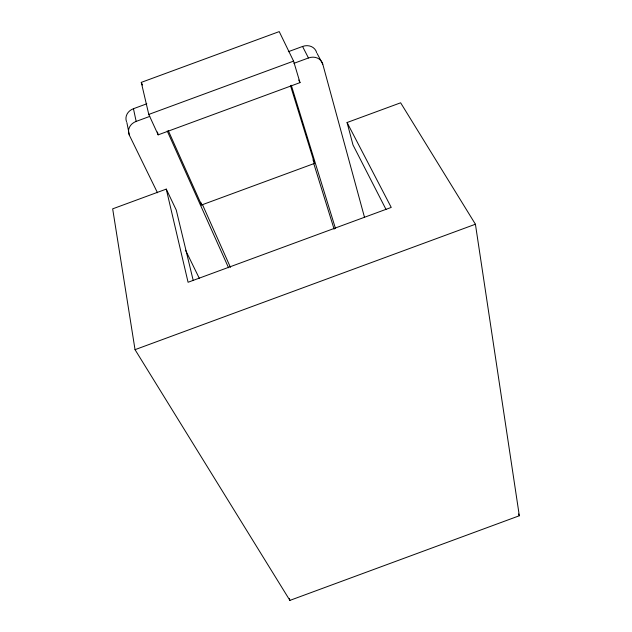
<?xml version="1.0" encoding="UTF-8"?>
<svg xmlns="http://www.w3.org/2000/svg" width="632" height="632" viewBox="0 0 632 632"><rect width="100%" height="100%" fill="white"/><g stroke="black" fill="none" stroke-linecap="round" stroke-linejoin="round"><path stroke-width="0.95" d="M126.503 121.676A12.063 10.444 -3.7 0 1 133.455 108.712L146.806 103.79M288.318 51.698L302.554 46.46A12.008 10.483 -34.5 0 1 316.672 52.646M148.781 114.431L293.572 61.122L300.01 82.626L158.158 134.853L148.781 114.431L141.276 82.381L279.233 31.6L293.572 61.122M157.494 192.792L129.426 135.359A12.277 10.523 -4.7 0 1 136.164 121.407L149.768 116.399M293.951 63.319L308.456 57.978A12.229 10.554 -33.6 0 1 322.778 64.172L364.506 217.313M193.226 280.529L176.257 210.053L166.263 189.11L112.67 208.844L135.035 349.662L289.891 600.4L519.33 515.752L475.422 224.234L400.633 102.803L347.071 122.521L352.996 144.957L386.041 209.484M168.357 130.769L201.545 205.005L314.546 163.388L290.538 85.786M135.035 349.662L475.422 224.234M317.106 53.467L322.778 64.172M347.071 122.521L391.24 207.415L188.075 282.267L166.263 189.11M302.554 46.46L308.456 57.978M518.469 513.99L519.33 515.752M185.571 250.225L199.388 278.507M298.754 80.011L300.01 82.626M141.276 82.381L142.461 85.004M167.211 130.95L228.563 267.778M312.99 159.904L314.546 163.388M202.564 204.815L230.443 267.344M313.851 163.83L334.123 229.155M291.297 85.265L335.458 228.405M200.786 202.248L201.545 205.005M289.401 598.496L289.891 600.4M157.479 132.025L158.158 134.853M133.455 108.712L136.164 121.407M126.866 122.521L129.426 135.359"/></g></svg>
